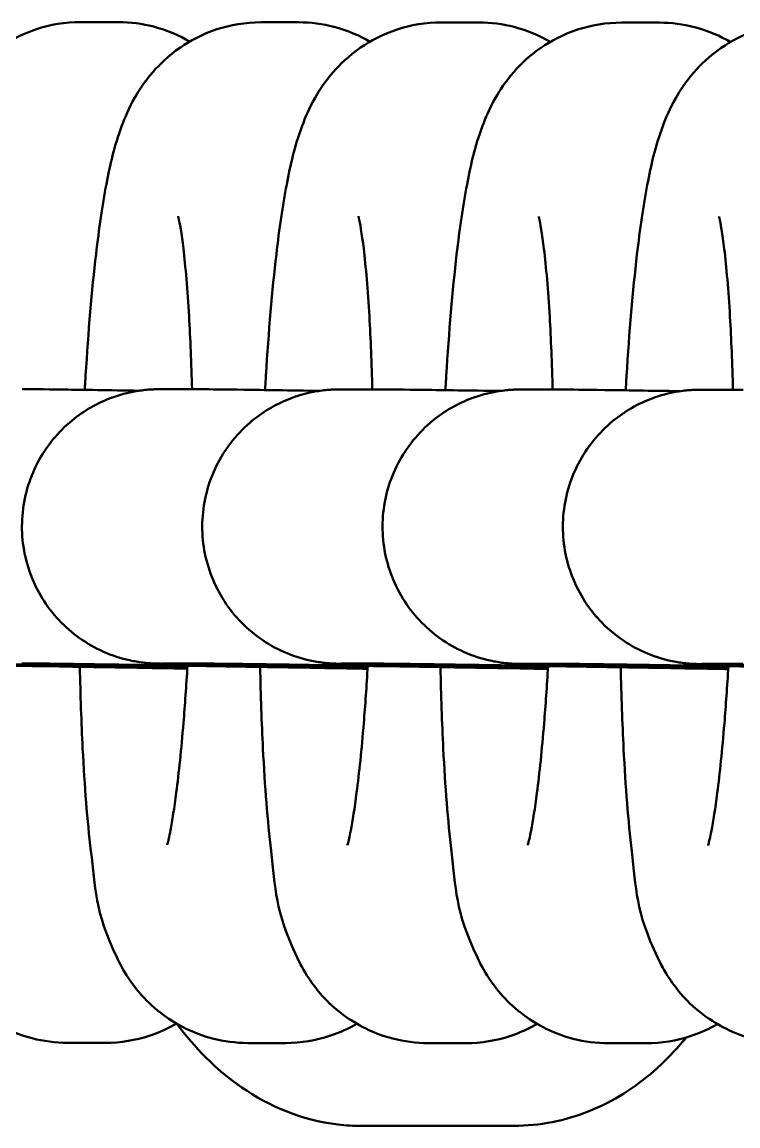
# Model space of a CAD drawing. Header units: millimetres. Extents: x 170 to 5770, y -1450 to 5650.
# Drawn here: x 2617.44 to 2633.1, y 2087.81 to 2111.96 of the extents above; entities that cross this region are included whole.
import ezdxf

# ---------------------------------------------------------------- set-up
doc = ezdxf.new("R2010")
doc.units = ezdxf.units.MM
doc.header["$LTSCALE"] = 10
doc.layers.add('Viditelná (ISO)', color=7, linetype='Continuous', lineweight=50)

# ---------------------------------------------------------------- blocks, each defined once
blk = doc.blocks.new('VVZ-VH101-2')
at = {"layer": 'Viditelná (ISO)'}
for p, q in [((2449.548, -3538.043), (2448.726, -3538.042)), ((2453.492, -3538.047), (2452.67, -3538.046)), ((2457.436, -3538.05), (2456.614, -3538.049)), ((2461.38, -3538.054), (2460.558, -3538.053)), ((2450.492, -3546.074), (2451.387, -3546.075)), ((2454.436, -3546.078), (2455.331, -3546.078)), ((2458.38, -3546.081), (2459.274, -3546.082)), ((2462.324, -3546.085), (2463.218, -3546.085)), ((2450.487, -3552.074), (2451.382, -3552.075)), ((2454.431, -3552.078), (2455.325, -3552.078)), ((2458.375, -3552.081), (2459.269, -3552.082)), ((2462.318, -3552.085), (2463.213, -3552.085)), ((2448.437, -3560.373), (2449.259, -3560.374)), ((2452.38, -3560.377), (2453.203, -3560.377)), ((2456.324, -3560.38), (2457.146, -3560.381)), ((2460.268, -3560.384), (2461.09, -3560.384)), ((2454.868, -3562.191), (2458.196, -3562.19))]:
    blk.add_line(p, q, dxfattribs=at)
for points, knots in [([(2448.726, -3538.042), (2448.386, -3538.042), (2448.05, -3538.101), (2447.438, -3538.302), (2447.172, -3538.448), (2446.692, -3538.779), (2446.507, -3538.964), (2446.174, -3539.345), (2446.058, -3539.529), (2445.828, -3539.933), (2445.749, -3540.126), (2445.509, -3540.769), (2445.427, -3541.15), (2445.256, -3542.049), (2445.183, -3542.554), (2445.024, -3543.905), (2444.948, -3544.804), (2444.883, -3545.876), (2444.877, -3545.98), (2444.871, -3546.085)], [3.141593, 3.141593, 3.141593, 3.141593, 3.174933, 3.174933, 3.211923, 3.211923, 3.259011, 3.259011, 3.321934, 3.321934, 3.41779, 3.41779, 3.668439, 3.668439, 3.93242, 3.93242, 4.302832, 4.302832, 4.342317, 4.342317, 4.342317, 4.342317]), ([(2452.67, -3538.046), (2452.33, -3538.046), (2451.994, -3538.105), (2451.382, -3538.306), (2451.116, -3538.451), (2450.636, -3538.782), (2450.451, -3538.967), (2450.118, -3539.349), (2450.002, -3539.532), (2449.772, -3539.936), (2449.693, -3540.129), (2449.453, -3540.773), (2449.371, -3541.154), (2449.199, -3542.052), (2449.126, -3542.557), (2448.968, -3543.909), (2448.892, -3544.807), (2448.827, -3545.879), (2448.82, -3545.983), (2448.815, -3546.088)], [3.141593, 3.141593, 3.141593, 3.141593, 3.174933, 3.174933, 3.211923, 3.211923, 3.259011, 3.259011, 3.321934, 3.321934, 3.41779, 3.41779, 3.668439, 3.668439, 3.93242, 3.93242, 4.302832, 4.302832, 4.342317, 4.342317, 4.342317, 4.342317]), ([(2451.108, -3538.468), (2450.888, -3538.339), (2450.621, -3538.22), (2450.076, -3538.079), (2449.812, -3538.043), (2449.548, -3538.043)], [9.36660161, 9.36660161, 9.36660161, 9.36660161, 9.39894603, 9.39894603, 9.42477796, 9.42477796, 9.42477796, 9.42477796]), ([(2456.614, -3538.049), (2456.273, -3538.049), (2455.938, -3538.108), (2455.326, -3538.309), (2455.06, -3538.455), (2454.58, -3538.786), (2454.395, -3538.971), (2454.062, -3539.352), (2453.946, -3539.536), (2453.716, -3539.94), (2453.637, -3540.133), (2453.397, -3540.776), (2453.314, -3541.157), (2453.143, -3542.056), (2453.07, -3542.561), (2452.912, -3543.912), (2452.836, -3544.811), (2452.77, -3545.883), (2452.764, -3545.987), (2452.758, -3546.092)], [3.141593, 3.141593, 3.141593, 3.141593, 3.174933, 3.174933, 3.211923, 3.211923, 3.259011, 3.259011, 3.321934, 3.321934, 3.41779, 3.41779, 3.668439, 3.668439, 3.93242, 3.93242, 4.302832, 4.302832, 4.342317, 4.342317, 4.342317, 4.342317]), ([(2455.052, -3538.471), (2454.832, -3538.342), (2454.565, -3538.223), (2454.02, -3538.082), (2453.756, -3538.047), (2453.492, -3538.047)], [9.36660161, 9.36660161, 9.36660161, 9.36660161, 9.39894603, 9.39894603, 9.42477796, 9.42477796, 9.42477796, 9.42477796]), ([(2460.558, -3538.053), (2460.217, -3538.052), (2459.881, -3538.112), (2459.269, -3538.313), (2459.004, -3538.458), (2458.524, -3538.789), (2458.338, -3538.974), (2458.006, -3539.356), (2457.89, -3539.539), (2457.66, -3539.943), (2457.58, -3540.136), (2457.34, -3540.78), (2457.258, -3541.161), (2457.087, -3542.059), (2457.014, -3542.564), (2456.856, -3543.916), (2456.78, -3544.814), (2456.714, -3545.886), (2456.708, -3545.99), (2456.702, -3546.095)], [3.141593, 3.141593, 3.141593, 3.141593, 3.174933, 3.174933, 3.211923, 3.211923, 3.259011, 3.259011, 3.321934, 3.321934, 3.41779, 3.41779, 3.668439, 3.668439, 3.93242, 3.93242, 4.302832, 4.302832, 4.342317, 4.342317, 4.342317, 4.342317]), ([(2458.996, -3538.475), (2458.776, -3538.346), (2458.509, -3538.227), (2457.964, -3538.086), (2457.7, -3538.05), (2457.436, -3538.05)], [9.36660161, 9.36660161, 9.36660161, 9.36660161, 9.39894603, 9.39894603, 9.42477796, 9.42477796, 9.42477796, 9.42477796]), ([(2464.501, -3538.056), (2464.161, -3538.056), (2463.825, -3538.115), (2463.213, -3538.316), (2462.947, -3538.462), (2462.468, -3538.793), (2462.282, -3538.978), (2461.95, -3539.359), (2461.834, -3539.543), (2461.603, -3539.947), (2461.524, -3540.14), (2461.284, -3540.783), (2461.202, -3541.164), (2461.031, -3542.063), (2460.958, -3542.568), (2460.8, -3543.919), (2460.724, -3544.818), (2460.658, -3545.89), (2460.652, -3545.994), (2460.646, -3546.099)], [3.141593, 3.141593, 3.141593, 3.141593, 3.174933, 3.174933, 3.211923, 3.211923, 3.259011, 3.259011, 3.321934, 3.321934, 3.41779, 3.41779, 3.668439, 3.668439, 3.93242, 3.93242, 4.302832, 4.302832, 4.342317, 4.342317, 4.342317, 4.342317]), ([(2462.94, -3538.478), (2462.719, -3538.349), (2462.453, -3538.23), (2461.907, -3538.089), (2461.643, -3538.054), (2461.38, -3538.054)], [9.36660161, 9.36660161, 9.36660161, 9.36660161, 9.39894603, 9.39894603, 9.42477796, 9.42477796, 9.42477796, 9.42477796]), ([(2451.16, -3546.075), (2451.145, -3545.503), (2451.123, -3544.965), (2451.061, -3543.895), (2451.017, -3543.386), (2450.932, -3542.668), (2450.888, -3542.42), (2450.86, -3542.301), (2450.857, -3542.287), (2450.857, -3542.287)], [8.2587232, 8.2587232, 8.2587232, 8.2587232, 8.4985772, 8.4985772, 8.7889867, 8.7889867, 9.0355285, 9.0355285, 9.0982014, 9.0982014, 9.0982014, 9.0982014]), ([(2455.104, -3546.078), (2455.089, -3545.507), (2455.067, -3544.969), (2455.005, -3543.898), (2454.961, -3543.389), (2454.876, -3542.671), (2454.831, -3542.423), (2454.804, -3542.304), (2454.8, -3542.291), (2454.8, -3542.291)], [8.2587232, 8.2587232, 8.2587232, 8.2587232, 8.4985772, 8.4985772, 8.7889867, 8.7889867, 9.0355285, 9.0355285, 9.0982014, 9.0982014, 9.0982014, 9.0982014]), ([(2459.048, -3546.082), (2459.033, -3545.51), (2459.011, -3544.972), (2458.949, -3543.902), (2458.905, -3543.393), (2458.819, -3542.675), (2458.775, -3542.427), (2458.748, -3542.308), (2458.744, -3542.294), (2458.744, -3542.294)], [8.2587232, 8.2587232, 8.2587232, 8.2587232, 8.4985772, 8.4985772, 8.7889867, 8.7889867, 9.0355285, 9.0355285, 9.0982014, 9.0982014, 9.0982014, 9.0982014]), ([(2462.992, -3546.085), (2462.977, -3545.514), (2462.955, -3544.976), (2462.892, -3543.905), (2462.849, -3543.396), (2462.763, -3542.678), (2462.719, -3542.43), (2462.692, -3542.311), (2462.688, -3542.297), (2462.688, -3542.297)], [8.2587232, 8.2587232, 8.2587232, 8.2587232, 8.4985772, 8.4985772, 8.7889867, 8.7889867, 9.0355285, 9.0355285, 9.0982014, 9.0982014, 9.0982014, 9.0982014]), ([(2451.058, -3552.164), (2450.769, -3552.159), (2450.489, -3552.154), (2449.487, -3552.135), (2448.821, -3552.123), (2447.721, -3552.101), (2447.274, -3552.092), (2446.805, -3552.082), (2446.681, -3552.079), (2446.535, -3552.075), (2446.494, -3552.074), (2446.422, -3552.071), (2446.402, -3552.071), (2446.316, -3552.066), (2446.294, -3552.065), (2446.247, -3552.061), (2446.228, -3552.06), (2446.168, -3552.054), (2446.121, -3552.048), (2445.978, -3552.028), (2445.878, -3552.009), (2445.586, -3551.937), (2445.394, -3551.869), (2445.031, -3551.697), (2444.858, -3551.592), (2444.536, -3551.351), (2444.387, -3551.214), (2444.12, -3550.914), (2444.002, -3550.749), (2443.8, -3550.402), (2443.717, -3550.217), (2443.589, -3549.836), (2443.544, -3549.639), (2443.495, -3549.24), (2443.49, -3549.037), (2443.521, -3548.637), (2443.557, -3548.437), (2443.668, -3548.051), (2443.743, -3547.863), (2443.929, -3547.507), (2444.04, -3547.337), (2444.293, -3547.025), (2444.436, -3546.881), (2444.847, -3546.544), (2445.141, -3546.375), (2445.627, -3546.194), (2445.812, -3546.145), (2446.05, -3546.104), (2446.104, -3546.097), (2446.205, -3546.085), (2446.252, -3546.081), (2446.315, -3546.077), (2446.335, -3546.075), (2446.388, -3546.073), (2446.414, -3546.072), (2446.499, -3546.07), (2446.519, -3546.071), (2446.548, -3546.071)], [1.554937, 1.554937, 1.554937, 1.554937, 1.6506, 1.6506, 1.911274, 1.911274, 2.172346, 2.172346, 2.302855, 2.302855, 2.372983, 2.372983, 2.432966, 2.432966, 2.448102, 2.448102, 2.455646, 2.455646, 2.470926, 2.470926, 2.501191, 2.501191, 2.561496, 2.561496, 2.621741, 2.621741, 2.681984, 2.681984, 2.742227, 2.742227, 2.802469, 2.802469, 2.862712, 2.862712, 2.922955, 2.922955, 2.983198, 2.983198, 3.043441, 3.043441, 3.103684, 3.103684, 3.163927, 3.163927, 3.263079, 3.263079, 3.319647, 3.319647, 3.336273, 3.336273, 3.351217, 3.351217, 3.358917, 3.358917, 3.374956, 3.374956, 3.4296, 3.4296, 3.4296, 3.4296]), ([(2455.002, -3552.168), (2454.713, -3552.163), (2454.432, -3552.157), (2453.431, -3552.139), (2452.765, -3552.126), (2451.665, -3552.105), (2451.218, -3552.096), (2450.749, -3552.085), (2450.625, -3552.082), (2450.479, -3552.078), (2450.437, -3552.077), (2450.366, -3552.075), (2450.346, -3552.075), (2450.26, -3552.07), (2450.238, -3552.068), (2450.19, -3552.065), (2450.172, -3552.063), (2450.112, -3552.057), (2450.065, -3552.052), (2449.921, -3552.031), (2449.822, -3552.012), (2449.53, -3551.94), (2449.338, -3551.872), (2448.975, -3551.7), (2448.802, -3551.596), (2448.48, -3551.355), (2448.331, -3551.217), (2448.064, -3550.917), (2447.945, -3550.753), (2447.744, -3550.405), (2447.661, -3550.221), (2447.533, -3549.84), (2447.488, -3549.642), (2447.438, -3549.243), (2447.434, -3549.041), (2447.465, -3548.64), (2447.501, -3548.441), (2447.612, -3548.055), (2447.687, -3547.866), (2447.873, -3547.51), (2447.984, -3547.341), (2448.237, -3547.029), (2448.38, -3546.885), (2448.791, -3546.547), (2449.085, -3546.378), (2449.571, -3546.197), (2449.756, -3546.148), (2449.994, -3546.108), (2450.048, -3546.1), (2450.148, -3546.089), (2450.196, -3546.084), (2450.258, -3546.08), (2450.278, -3546.079), (2450.332, -3546.076), (2450.358, -3546.076), (2450.443, -3546.074), (2450.462, -3546.074), (2450.492, -3546.074)], [1.554937, 1.554937, 1.554937, 1.554937, 1.6506, 1.6506, 1.911274, 1.911274, 2.172346, 2.172346, 2.302855, 2.302855, 2.372983, 2.372983, 2.432966, 2.432966, 2.448102, 2.448102, 2.455646, 2.455646, 2.470926, 2.470926, 2.501191, 2.501191, 2.561496, 2.561496, 2.621741, 2.621741, 2.681984, 2.681984, 2.742227, 2.742227, 2.802469, 2.802469, 2.862712, 2.862712, 2.922955, 2.922955, 2.983198, 2.983198, 3.043441, 3.043441, 3.103684, 3.103684, 3.163927, 3.163927, 3.263079, 3.263079, 3.319647, 3.319647, 3.336273, 3.336273, 3.351217, 3.351217, 3.358917, 3.358917, 3.374956, 3.374956, 3.4296, 3.4296, 3.4296, 3.4296]), ([(2447.443, -3546.071), (2447.608, -3546.072), (2447.891, -3546.075), (2448.782, -3546.088), (2449.345, -3546.096), (2450.007, -3546.106)], [0, 0, 0, 0, 0.3027925, 0.3027925, 0.5743738, 0.5743738, 0.5743738, 0.5743738]), ([(2458.946, -3552.171), (2458.657, -3552.166), (2458.376, -3552.161), (2457.374, -3552.142), (2456.708, -3552.13), (2455.609, -3552.108), (2455.162, -3552.099), (2454.693, -3552.089), (2454.568, -3552.086), (2454.423, -3552.082), (2454.381, -3552.081), (2454.31, -3552.078), (2454.29, -3552.078), (2454.204, -3552.073), (2454.182, -3552.072), (2454.134, -3552.068), (2454.116, -3552.067), (2454.056, -3552.061), (2454.008, -3552.055), (2453.865, -3552.035), (2453.765, -3552.016), (2453.474, -3551.944), (2453.282, -3551.876), (2452.919, -3551.704), (2452.745, -3551.599), (2452.424, -3551.358), (2452.275, -3551.221), (2452.008, -3550.921), (2451.889, -3550.756), (2451.688, -3550.409), (2451.604, -3550.224), (2451.476, -3549.843), (2451.431, -3549.646), (2451.382, -3549.247), (2451.378, -3549.044), (2451.409, -3548.644), (2451.445, -3548.444), (2451.556, -3548.058), (2451.631, -3547.87), (2451.817, -3547.514), (2451.928, -3547.344), (2452.181, -3547.032), (2452.324, -3546.888), (2452.734, -3546.551), (2453.029, -3546.382), (2453.515, -3546.201), (2453.699, -3546.152), (2453.937, -3546.111), (2453.992, -3546.104), (2454.092, -3546.092), (2454.14, -3546.088), (2454.202, -3546.084), (2454.222, -3546.082), (2454.276, -3546.08), (2454.302, -3546.079), (2454.387, -3546.077), (2454.406, -3546.078), (2454.436, -3546.078)], [1.554937, 1.554937, 1.554937, 1.554937, 1.6506, 1.6506, 1.911274, 1.911274, 2.172346, 2.172346, 2.302855, 2.302855, 2.372983, 2.372983, 2.432966, 2.432966, 2.448102, 2.448102, 2.455646, 2.455646, 2.470926, 2.470926, 2.501191, 2.501191, 2.561496, 2.561496, 2.621741, 2.621741, 2.681984, 2.681984, 2.742227, 2.742227, 2.802469, 2.802469, 2.862712, 2.862712, 2.922955, 2.922955, 2.983198, 2.983198, 3.043441, 3.043441, 3.103684, 3.103684, 3.163927, 3.163927, 3.263079, 3.263079, 3.319647, 3.319647, 3.336273, 3.336273, 3.351217, 3.351217, 3.358917, 3.358917, 3.374956, 3.374956, 3.4296, 3.4296, 3.4296, 3.4296]), ([(2451.387, -3546.075), (2451.552, -3546.075), (2451.835, -3546.079), (2452.725, -3546.091), (2453.289, -3546.099), (2453.95, -3546.11)], [0, 0, 0, 0, 0.3027925, 0.3027925, 0.5743738, 0.5743738, 0.5743738, 0.5743738]), ([(2462.89, -3552.175), (2462.601, -3552.17), (2462.32, -3552.164), (2461.318, -3552.146), (2460.652, -3552.133), (2459.553, -3552.112), (2459.106, -3552.103), (2458.637, -3552.092), (2458.512, -3552.089), (2458.367, -3552.085), (2458.325, -3552.084), (2458.254, -3552.082), (2458.234, -3552.082), (2458.148, -3552.077), (2458.125, -3552.075), (2458.078, -3552.072), (2458.06, -3552.07), (2458, -3552.064), (2457.952, -3552.059), (2457.809, -3552.038), (2457.709, -3552.019), (2457.417, -3551.947), (2457.226, -3551.879), (2456.863, -3551.707), (2456.689, -3551.603), (2456.368, -3551.362), (2456.219, -3551.224), (2455.952, -3550.924), (2455.833, -3550.76), (2455.632, -3550.412), (2455.548, -3550.228), (2455.42, -3549.847), (2455.375, -3549.649), (2455.326, -3549.25), (2455.321, -3549.048), (2455.353, -3548.647), (2455.389, -3548.448), (2455.5, -3548.062), (2455.575, -3547.873), (2455.76, -3547.517), (2455.872, -3547.348), (2456.125, -3547.036), (2456.268, -3546.892), (2456.678, -3546.554), (2456.973, -3546.385), (2457.459, -3546.204), (2457.643, -3546.155), (2457.881, -3546.115), (2457.935, -3546.107), (2458.036, -3546.096), (2458.083, -3546.091), (2458.146, -3546.087), (2458.166, -3546.086), (2458.22, -3546.083), (2458.246, -3546.083), (2458.33, -3546.081), (2458.35, -3546.081), (2458.38, -3546.081)], [1.554937, 1.554937, 1.554937, 1.554937, 1.6506, 1.6506, 1.911274, 1.911274, 2.172346, 2.172346, 2.302855, 2.302855, 2.372983, 2.372983, 2.432966, 2.432966, 2.448102, 2.448102, 2.455646, 2.455646, 2.470926, 2.470926, 2.501191, 2.501191, 2.561496, 2.561496, 2.621741, 2.621741, 2.681984, 2.681984, 2.742227, 2.742227, 2.802469, 2.802469, 2.862712, 2.862712, 2.922955, 2.922955, 2.983198, 2.983198, 3.043441, 3.043441, 3.103684, 3.103684, 3.163927, 3.163927, 3.263079, 3.263079, 3.319647, 3.319647, 3.336273, 3.336273, 3.351217, 3.351217, 3.358917, 3.358917, 3.374956, 3.374956, 3.4296, 3.4296, 3.4296, 3.4296]), ([(2455.331, -3546.078), (2455.496, -3546.078), (2455.778, -3546.082), (2456.669, -3546.094), (2457.232, -3546.103), (2457.894, -3546.113)], [0, 0, 0, 0, 0.3027925, 0.3027925, 0.5743738, 0.5743738, 0.5743738, 0.5743738]), ([(2466.833, -3552.178), (2466.544, -3552.173), (2466.264, -3552.168), (2465.262, -3552.149), (2464.596, -3552.137), (2463.496, -3552.115), (2463.05, -3552.106), (2462.581, -3552.096), (2462.456, -3552.093), (2462.311, -3552.089), (2462.269, -3552.088), (2462.197, -3552.085), (2462.178, -3552.085), (2462.092, -3552.08), (2462.069, -3552.079), (2462.022, -3552.075), (2462.004, -3552.074), (2461.944, -3552.068), (2461.896, -3552.062), (2461.753, -3552.042), (2461.653, -3552.023), (2461.361, -3551.951), (2461.17, -3551.883), (2460.807, -3551.711), (2460.633, -3551.606), (2460.312, -3551.365), (2460.162, -3551.228), (2459.896, -3550.928), (2459.777, -3550.763), (2459.576, -3550.416), (2459.492, -3550.231), (2459.364, -3549.85), (2459.319, -3549.653), (2459.27, -3549.254), (2459.265, -3549.051), (2459.297, -3548.651), (2459.333, -3548.451), (2459.443, -3548.065), (2459.519, -3547.877), (2459.704, -3547.521), (2459.816, -3547.351), (2460.069, -3547.039), (2460.212, -3546.895), (2460.622, -3546.558), (2460.916, -3546.389), (2461.403, -3546.208), (2461.587, -3546.159), (2461.825, -3546.118), (2461.879, -3546.111), (2461.98, -3546.099), (2462.027, -3546.095), (2462.09, -3546.091), (2462.11, -3546.089), (2462.163, -3546.087), (2462.189, -3546.086), (2462.274, -3546.084), (2462.294, -3546.085), (2462.324, -3546.085)], [1.554937, 1.554937, 1.554937, 1.554937, 1.6506, 1.6506, 1.911274, 1.911274, 2.172346, 2.172346, 2.302855, 2.302855, 2.372983, 2.372983, 2.432966, 2.432966, 2.448102, 2.448102, 2.455646, 2.455646, 2.470926, 2.470926, 2.501191, 2.501191, 2.561496, 2.561496, 2.621741, 2.621741, 2.681984, 2.681984, 2.742227, 2.742227, 2.802469, 2.802469, 2.862712, 2.862712, 2.922955, 2.922955, 2.983198, 2.983198, 3.043441, 3.043441, 3.103684, 3.103684, 3.163927, 3.163927, 3.263079, 3.263079, 3.319647, 3.319647, 3.336273, 3.336273, 3.351217, 3.351217, 3.358917, 3.358917, 3.374956, 3.374956, 3.4296, 3.4296, 3.4296, 3.4296]), ([(2459.274, -3546.082), (2459.44, -3546.082), (2459.722, -3546.086), (2460.613, -3546.098), (2461.176, -3546.106), (2461.838, -3546.117)], [0, 0, 0, 0, 0.3027925, 0.3027925, 0.5743738, 0.5743738, 0.5743738, 0.5743738]), ([(2451.057, -3552.186), (2451.013, -3552.186), (2450.97, -3552.185), (2450.063, -3552.169), (2449.199, -3552.155), (2447.603, -3552.128), (2446.849, -3552.116), (2445.546, -3552.095), (2444.979, -3552.087), (2444.103, -3552.074), (2443.779, -3552.07), (2443.551, -3552.068), (2443.509, -3552.068), (2443.494, -3552.068)], [2.282411, 2.282411, 2.282411, 2.282411, 2.29548, 2.29548, 2.555348, 2.555348, 2.815187, 2.815187, 3.07483, 3.07483, 3.333704, 3.333704, 3.418973, 3.418973, 3.418973, 3.418973]), ([(2455, -3552.19), (2454.957, -3552.189), (2454.913, -3552.188), (2454.006, -3552.173), (2453.143, -3552.158), (2451.547, -3552.132), (2450.793, -3552.119), (2449.489, -3552.099), (2448.923, -3552.09), (2448.047, -3552.078), (2447.723, -3552.074), (2447.495, -3552.072), (2447.453, -3552.071), (2447.438, -3552.071)], [2.282411, 2.282411, 2.282411, 2.282411, 2.29548, 2.29548, 2.555348, 2.555348, 2.815187, 2.815187, 3.07483, 3.07483, 3.333704, 3.333704, 3.418973, 3.418973, 3.418973, 3.418973]), ([(2458.944, -3552.193), (2458.901, -3552.193), (2458.857, -3552.192), (2457.95, -3552.176), (2457.087, -3552.162), (2455.49, -3552.135), (2454.737, -3552.123), (2453.433, -3552.102), (2452.866, -3552.094), (2451.991, -3552.081), (2451.667, -3552.077), (2451.439, -3552.075), (2451.397, -3552.075), (2451.382, -3552.075)], [2.282411, 2.282411, 2.282411, 2.282411, 2.29548, 2.29548, 2.555348, 2.555348, 2.815187, 2.815187, 3.07483, 3.07483, 3.333704, 3.333704, 3.418973, 3.418973, 3.418973, 3.418973]), ([(2462.888, -3552.197), (2462.844, -3552.196), (2462.801, -3552.195), (2461.894, -3552.18), (2461.031, -3552.165), (2459.434, -3552.139), (2458.681, -3552.126), (2457.377, -3552.106), (2456.81, -3552.097), (2455.934, -3552.085), (2455.611, -3552.081), (2455.383, -3552.079), (2455.341, -3552.078), (2455.325, -3552.078)], [2.282411, 2.282411, 2.282411, 2.282411, 2.29548, 2.29548, 2.555348, 2.555348, 2.815187, 2.815187, 3.07483, 3.07483, 3.333704, 3.333704, 3.418973, 3.418973, 3.418973, 3.418973]), ([(2466.832, -3552.2), (2466.788, -3552.2), (2466.745, -3552.199), (2465.838, -3552.183), (2464.975, -3552.169), (2463.378, -3552.142), (2462.624, -3552.13), (2461.321, -3552.109), (2460.754, -3552.101), (2459.878, -3552.088), (2459.555, -3552.084), (2459.326, -3552.082), (2459.285, -3552.082), (2459.269, -3552.082)], [2.282411, 2.282411, 2.282411, 2.282411, 2.29548, 2.29548, 2.555348, 2.555348, 2.815187, 2.815187, 3.07483, 3.07483, 3.333704, 3.333704, 3.418973, 3.418973, 3.418973, 3.418973]), ([(2444.762, -3552.143), (2444.775, -3552.766), (2444.796, -3553.365), (2444.866, -3554.761), (2444.925, -3555.511), (2445.102, -3556.975), (2445.08, -3557.47), (2445.633, -3558.632), (2445.712, -3558.781), (2445.982, -3559.184), (2446.196, -3559.471), (2446.872, -3559.966), (2447.229, -3560.162), (2447.909, -3560.337), (2448.173, -3560.373), (2448.437, -3560.373)], [5.072131, 5.072131, 5.072131, 5.072131, 5.306068, 5.306068, 5.653445, 5.653445, 6.082135, 6.082135, 6.137624, 6.137624, 6.210615, 6.210615, 6.257353, 6.257353, 6.283185, 6.283185, 6.283185, 6.283185]), ([(2448.706, -3552.147), (2448.719, -3552.769), (2448.74, -3553.368), (2448.81, -3554.765), (2448.869, -3555.514), (2449.046, -3556.979), (2449.023, -3557.474), (2449.577, -3558.636), (2449.656, -3558.784), (2449.925, -3559.188), (2450.14, -3559.474), (2450.816, -3559.969), (2451.173, -3560.165), (2451.853, -3560.341), (2452.117, -3560.376), (2452.38, -3560.377)], [5.072131, 5.072131, 5.072131, 5.072131, 5.306068, 5.306068, 5.653445, 5.653445, 6.082135, 6.082135, 6.137624, 6.137624, 6.210615, 6.210615, 6.257353, 6.257353, 6.283185, 6.283185, 6.283185, 6.283185]), ([(2450.615, -3556.045), (2450.615, -3556.045), (2450.619, -3556.035), (2450.637, -3555.966), (2450.662, -3555.862), (2450.728, -3555.518), (2450.773, -3555.234), (2450.872, -3554.468), (2450.926, -3553.95), (2451.005, -3552.982), (2451.035, -3552.562), (2451.06, -3552.124)], [6.6064232, 6.6064232, 6.6064232, 6.6064232, 6.6625875, 6.6625875, 6.8051812, 6.8051812, 7.0161704, 7.0161704, 7.2839793, 7.2839793, 7.4663846, 7.4663846, 7.4663846, 7.4663846]), ([(2452.65, -3552.15), (2452.663, -3552.773), (2452.683, -3553.372), (2452.754, -3554.768), (2452.812, -3555.518), (2452.989, -3556.982), (2452.967, -3557.477), (2453.521, -3558.639), (2453.599, -3558.788), (2453.869, -3559.191), (2454.083, -3559.478), (2454.76, -3559.973), (2455.117, -3560.169), (2455.797, -3560.344), (2456.061, -3560.38), (2456.324, -3560.38)], [5.072131, 5.072131, 5.072131, 5.072131, 5.306068, 5.306068, 5.653445, 5.653445, 6.082135, 6.082135, 6.137624, 6.137624, 6.210615, 6.210615, 6.257353, 6.257353, 6.283185, 6.283185, 6.283185, 6.283185]), ([(2454.559, -3556.049), (2454.559, -3556.049), (2454.562, -3556.038), (2454.581, -3555.969), (2454.606, -3555.866), (2454.672, -3555.522), (2454.717, -3555.238), (2454.816, -3554.471), (2454.87, -3553.954), (2454.949, -3552.985), (2454.978, -3552.566), (2455.004, -3552.127)], [6.6064232, 6.6064232, 6.6064232, 6.6064232, 6.6625875, 6.6625875, 6.8051812, 6.8051812, 7.0161704, 7.0161704, 7.2839793, 7.2839793, 7.4663846, 7.4663846, 7.4663846, 7.4663846]), ([(2456.594, -3552.153), (2456.607, -3552.776), (2456.627, -3553.375), (2456.698, -3554.771), (2456.756, -3555.521), (2456.933, -3556.986), (2456.911, -3557.481), (2457.465, -3558.643), (2457.543, -3558.791), (2457.813, -3559.195), (2458.027, -3559.481), (2458.704, -3559.976), (2459.06, -3560.172), (2459.74, -3560.348), (2460.004, -3560.383), (2460.268, -3560.384)], [5.072131, 5.072131, 5.072131, 5.072131, 5.306068, 5.306068, 5.653445, 5.653445, 6.082135, 6.082135, 6.137624, 6.137624, 6.210615, 6.210615, 6.257353, 6.257353, 6.283185, 6.283185, 6.283185, 6.283185]), ([(2458.503, -3556.052), (2458.503, -3556.052), (2458.506, -3556.042), (2458.525, -3555.973), (2458.549, -3555.869), (2458.616, -3555.525), (2458.661, -3555.241), (2458.76, -3554.475), (2458.814, -3553.957), (2458.893, -3552.989), (2458.922, -3552.569), (2458.948, -3552.131)], [6.6064232, 6.6064232, 6.6064232, 6.6064232, 6.6625875, 6.6625875, 6.8051812, 6.8051812, 7.0161704, 7.0161704, 7.2839793, 7.2839793, 7.4663846, 7.4663846, 7.4663846, 7.4663846]), ([(2460.538, -3552.157), (2460.55, -3552.78), (2460.571, -3553.379), (2460.642, -3554.775), (2460.7, -3555.525), (2460.877, -3556.989), (2460.855, -3557.484), (2461.409, -3558.646), (2461.487, -3558.795), (2461.757, -3559.198), (2461.971, -3559.485), (2462.647, -3559.98), (2463.004, -3560.176), (2463.684, -3560.351), (2463.948, -3560.387), (2464.212, -3560.387)], [5.072131, 5.072131, 5.072131, 5.072131, 5.306068, 5.306068, 5.653445, 5.653445, 6.082135, 6.082135, 6.137624, 6.137624, 6.210615, 6.210615, 6.257353, 6.257353, 6.283185, 6.283185, 6.283185, 6.283185]), ([(2462.447, -3556.056), (2462.447, -3556.056), (2462.45, -3556.045), (2462.469, -3555.976), (2462.493, -3555.873), (2462.56, -3555.529), (2462.605, -3555.245), (2462.704, -3554.478), (2462.757, -3553.961), (2462.837, -3552.992), (2462.866, -3552.573), (2462.892, -3552.134)], [6.6064232, 6.6064232, 6.6064232, 6.6064232, 6.6625875, 6.6625875, 6.8051812, 6.8051812, 7.0161704, 7.0161704, 7.2839793, 7.2839793, 7.4663846, 7.4663846, 7.4663846, 7.4663846]), ([(2449.259, -3560.374), (2449.599, -3560.374), (2449.935, -3560.315), (2450.451, -3560.146), (2450.65, -3560.051), (2450.82, -3559.952)], [6.28318531, 6.28318531, 6.28318531, 6.28318531, 6.31652615, 6.31652615, 6.34246474, 6.34246474, 6.34246474, 6.34246474]), ([(2450.829, -3559.957), (2451.212, -3560.469), (2451.667, -3560.95), (2452.83, -3561.749), (2453.553, -3562.066), (2454.523, -3562.181), (2454.696, -3562.191), (2454.868, -3562.191)], [2.6335396, 2.6335396, 2.6335396, 2.6335396, 2.8651214, 2.8651214, 3.0932186, 3.0932186, 3.1415927, 3.1415927, 3.1415927, 3.1415927]), ([(2453.203, -3560.377), (2453.543, -3560.378), (2453.879, -3560.319), (2454.395, -3560.149), (2454.594, -3560.055), (2454.764, -3559.956)], [6.28318531, 6.28318531, 6.28318531, 6.28318531, 6.31652615, 6.31652615, 6.34246474, 6.34246474, 6.34246474, 6.34246474]), ([(2457.146, -3560.381), (2457.487, -3560.381), (2457.823, -3560.322), (2458.338, -3560.153), (2458.538, -3560.058), (2458.708, -3559.959)], [6.28318531, 6.28318531, 6.28318531, 6.28318531, 6.31652615, 6.31652615, 6.34246474, 6.34246474, 6.34246474, 6.34246474]), ([(2461.09, -3560.384), (2461.43, -3560.385), (2461.766, -3560.326), (2462.282, -3560.156), (2462.481, -3560.062), (2462.652, -3559.963)], [6.28318531, 6.28318531, 6.28318531, 6.28318531, 6.31652615, 6.31652615, 6.34246474, 6.34246474, 6.34246474, 6.34246474]), ([(2458.196, -3562.19), (2458.763, -3562.19), (2459.327, -3562.074), (2460.385, -3561.655), (2460.862, -3561.339), (2461.526, -3560.76), (2461.759, -3560.514), (2461.968, -3560.258)], [3.1415927, 3.1415927, 3.1415927, 3.1415927, 3.3006412, 3.3006412, 3.4788625, 3.4788625, 3.596504, 3.596504, 3.596504, 3.596504])]:
    blk.add_open_spline(points, degree=3, knots=knots, dxfattribs=at)
for points in [[(2450.487, -3552.074), (2450.484, -3552.074), (2450.482, -3552.074), (2450.482, -3552.074)], [(2454.431, -3552.078), (2454.427, -3552.078), (2454.425, -3552.078), (2454.425, -3552.078)], [(2458.375, -3552.081), (2458.371, -3552.081), (2458.369, -3552.081), (2458.369, -3552.081)], [(2462.318, -3552.085), (2462.315, -3552.085), (2462.313, -3552.085), (2462.313, -3552.085)]]:
    blk.add_open_spline(points, degree=3, dxfattribs=at)

msp = doc.modelspace()

# ---------------------------------------------------------------- block references
msp.add_blockref('VVZ-VH101-2', (170, 5650))

doc.saveas('drawing.dxf')
